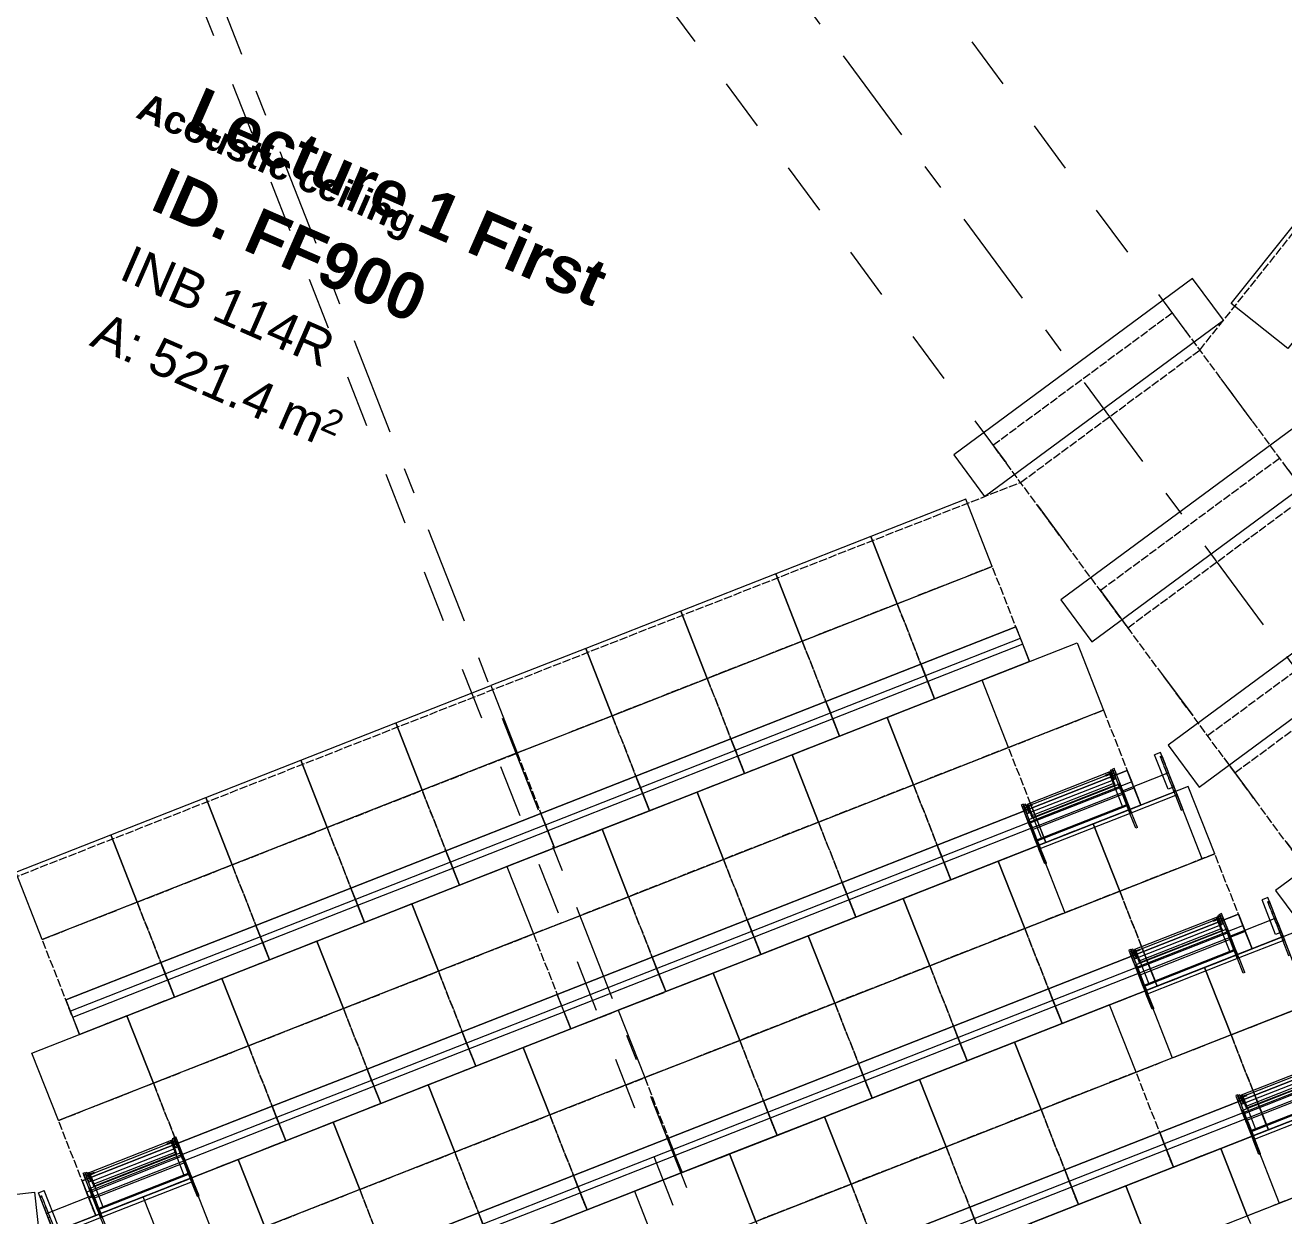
# Model space of a CAD drawing. Header units: millimetres. Extents: x -50172 to 74273, y -80883 to 11206.
# Drawn here: x -23974 to -17192, y -60186 to -53768 of the extents above; entities that cross this region are included whole.
import ezdxf
from ezdxf.enums import TextEntityAlignment as Align

# ---------------------------------------------------------------- set-up
doc = ezdxf.new("R2010")
doc.units = ezdxf.units.MM
doc.header["$MEASUREMENT"] = 0
for name, pattern in [('Dashed', [564.444447, 282.222223, -282.222223]), ('Double Dashed', [1093.611073, 529.166651, -211.666656, 141.111112, -211.666656]), ('Hidden Line', [55, 45, -10])]:
    doc.linetypes.add(name, pattern=pattern)
for name, color, linetype in [('A-25-M_Wall_Ext', 7, 'Continuous'), ('A-95-MC_Marker_Section_P2.Marker', 7, 'Continuous'), ('New_A-05-M_Gross_Int_Plant', 7, 'Continuous'), ('New_A-15-MG_Structural_Grid_Phase_2', 7, 'Continuous'), ('New_A-20-M_Floor_Slab', 7, 'Continuous'), ('New_A-35-M_FFE-Zone', 7, 'Continuous'), ('New_A-35-M_FFE_Fixed', 7, 'Continuous')]:
    doc.layers.add(name, color=color, linetype=linetype)
for name, color, linetype, lineweight in [('A-25-M_Wall_Ext_Pen_No__1', 7, 'Continuous', 13), ('A-95-MC_Marker_Section_P2.Marker_Pen_No__1', 7, 'Continuous', 13), ('New_A-20-M_Floor_Slab_Pen_No__89', 8, 'Continuous', 20), ('New_A-35-M_FFE_Fixed_Pen_No__101', 252, 'Continuous', 15), ('New_A-35-M_FFE_Fixed_Pen_No__93', 8, 'Continuous', 13), ('New_A-95-P_Drawing_Pen_No__1', 7, 'Continuous', 13), ('New_A-95-P_Text_1_50_GA_Pen_No__1', 7, 'Continuous', 13), ('New_ArchiCAD Zone Stamps_Pen_No__6', 7, 'Continuous', 35), ('New_ArchiCAD Zone Stamps_Pen_No__9', 7, 'Continuous', 13)]:
    doc.layers.add(name, color=color, linetype=linetype, lineweight=lineweight)
for name, color, linetype, lineweight, true_color in [('A-25-M_Wall_Ext_Pen_No__107', 7, 'Continuous', 15, 0xa6a6a6), ('New_A-05-M_Gross_Int_Plant_Pen_No__74', 7, 'Continuous', 20, 0x606060), ('New_A-15-MG_Structural_Grid_Phase_2_Pen_No__222', 7, 'Continuous', 13, 0x65af33), ('New_A-35-M_FFE_Fixed_Pen_No__102', 7, 'Continuous', 15, 0xcccccc)]:
    doc.layers.add(name, color=color, linetype=linetype, lineweight=lineweight, true_color=true_color)
doc.styles.add('GENERATED_STYLE_1', font='')
doc.styles.add('GENERATED_STYLE_2', font='')
doc.styles.add('GENERATED_STYLE_3', font='')
doc.styles.add('GENERATED_STYLE_4', font='')
doc.styles.get('GENERATED_STYLE_1').set_extended_font_data('Arial', bold=True)
doc.styles.get('GENERATED_STYLE_2').set_extended_font_data('Swis721 BT', bold=True)
doc.styles.get('GENERATED_STYLE_3').set_extended_font_data('Arial')
doc.styles.get('GENERATED_STYLE_4').set_extended_font_data('Swis721 BT')
pattern_1 = [(60, (0, 0), (-43.30127, 25), []), (120, (0, 0), (43.30127, 25), [])]

# ---------------------------------------------------------------- blocks, each defined once
blk = doc.blocks.new('Lecture 1 First_INB 114R_2_1', base_point=(-22395.8, -55564.1))
at = {"layer": 'New_ArchiCAD Zone Stamps_Pen_No__9'}
for tag, height, style, p in [('ROOM_NAME', 250, 'GENERATED_STYLE_1', (-23019.3, -54095.7)), ('zoneNameLine2', 250, 'GENERATED_STYLE_1', (-23207.8, -54527.8)), ('ROOM_NUMBER', 200, 'GENERATED_STYLE_3', (-23396.2, -54948.5)), ('measuredAreaCode', 200, 'GENERATED_STYLE_3', (-23553.2, -55308.6)), ('DUMMY_649', 200, 'GENERATED_STYLE_3', (-23245.8, -55442.7)), ('DUMMY_650', 200, 'GENERATED_STYLE_3', (-22616.7, -55717)), ('DUMMY_651', 133.3, 'GENERATED_STYLE_3', (-22337.4, -55823.6))]:
    blk.add_attdef(tag, text='', height=height, rotation=336.44041, dxfattribs=dict(at, style=style)).set_placement(p, align=Align.TOP_LEFT)
blk = doc.blocks.new('Slab_52_1', base_point=(-15783, -57706.8))
at = {"layer": 'New_A-20-M_Floor_Slab_Pen_No__89', "linetype": 'Continuous', "flags": 128}
blk.add_lwpolyline([(-15783, -57706.8), (-15949.3, -57481.6), (-17236.4, -58432), (-17070.1, -58657.2)], close=True, dxfattribs=at)
blk = doc.blocks.new('Slab_53_1', base_point=(-16361, -56923.9))
at = {"layer": 'New_A-20-M_Floor_Slab_Pen_No__89', "linetype": 'Continuous', "flags": 128}
blk.add_lwpolyline([(-16361, -56923.9), (-16527.3, -56698.7), (-17814.5, -57649.1), (-17648.2, -57874.3)], close=True, dxfattribs=at)
blk = doc.blocks.new('Slab_54_1', base_point=(-16939.1, -56141.1))
at = {"layer": 'New_A-20-M_Floor_Slab_Pen_No__89', "linetype": 'Continuous', "flags": 128}
blk.add_lwpolyline([(-16939.1, -56141.1), (-17105.4, -55915.8), (-18392.5, -56866.2), (-18226.2, -57091.4)], close=True, dxfattribs=at)
blk = doc.blocks.new('Slab_55_1', base_point=(-17517.1, -55358.2))
at = {"layer": 'New_A-20-M_Floor_Slab_Pen_No__89', "linetype": 'Continuous', "flags": 128}
blk.add_lwpolyline([(-17517.1, -55358.2), (-17683.4, -55132.9), (-18970.6, -56083.3), (-18804.3, -56308.6)], close=True, dxfattribs=at)
blk = doc.blocks.new('Slab_65_1', base_point=(-25482.6, -60515.5))
at = {"layer": 'New_A-20-M_Floor_Slab_Pen_No__89', "linetype": 'Continuous', "flags": 128}
blk.add_lwpolyline([(-25482.6, -60515.5), (-25514, -60237.2), (-23924.1, -60057.8), (-23892.7, -60336.1)], close=True, dxfattribs=at)
blk = doc.blocks.new('VENTS__3_1', base_point=(-30958.5, -71277.4))
at = {"layer": 'New_A-05-M_Gross_Int_Plant_Pen_No__74', "linetype": 'Continuous'}
blk.add_arc((-26782.7, -43787.3), 28124.1, 246.43121, 336.44961, dxfattribs=at)
at = {"layer": 'New_ArchiCAD Zone Stamps_Pen_No__6'}
for tag, height, style, p in [('ROOM_NAME', 250, 'GENERATED_STYLE_1', (-31302.6, -70145.2)), ('zoneNameLine2', 250, 'GENERATED_STYLE_1', (-31491, -70577.3)), ('measuredAreaCode', 200, 'GENERATED_STYLE_3', (-31679.5, -70998)), ('DUMMY_649', 200, 'GENERATED_STYLE_3', (-31372.1, -71132.1)), ('DUMMY_650', 200, 'GENERATED_STYLE_3', (-30882.7, -71345.4)), ('DUMMY_651', 133.3, 'GENERATED_STYLE_3', (-30603.4, -71452))]:
    blk.add_attdef(tag, text='', height=height, rotation=336.44041, dxfattribs=dict(at, style=style)).set_placement(p, align=Align.TOP_LEFT)
blk = doc.blocks.new('Wall_156_1', base_point=(-38294.6, -69816.9))
at = {"layer": 'A-25-M_Wall_Ext_Pen_No__107', "linetype": 'Continuous', "lineweight": 0, "true_color": 0x535353}
for points in [[(-38161.1, -69523.8, 0.417286), (-920.9, -54882.6), (-922.8, -54881.8, -0.417285), (-38160.3, -69522)], [(-38224.1, -69662.2, 0.417299), (-781.4, -54943), (-783.3, -54942.2, -0.417299), (-38223.3, -69660.3)]]:
    blk.add_hatch(color=251, dxfattribs=at).paths.add_polyline_path(points)
at = {"layer": 'A-25-M_Wall_Ext_Pen_No__107', "linetype": 'Continuous'}
h = blk.add_hatch(dxfattribs=at)
h.set_pattern_fill('Plaster_0001', color=256, style=0, pattern_type=2)
h.set_pattern_definition([(201.458, (0, 0), (-63.3617, 161.19955), [0, -100]), (201.458, (-14.85, -98.89), (-63.3617, 161.19955), [0, -100])])
h.paths.add_polyline_path([(-38160.3, -69522, 0.417285), (-922.8, -54881.8), (-936.5, -54875.8, -0.417284), (-38154.1, -69508.4)])
blk.add_hatch(color=256, dxfattribs=at).paths.add_polyline_path([(-38294.6, -69816.9, 0.417314), (-625.4, -55010.5), (-650.2, -54999.7, -0.417312), (-38283.4, -69792.3)])
h = blk.add_hatch(dxfattribs=at)
h.set_pattern_fill('Batt_Insulation_0001', color=256, style=0, pattern_type=2)
h.set_pattern_definition(pattern_1)
h.paths.add_polyline_path([(-38283.4, -69792.3, 0.417312), (-650.2, -54999.7), (-673.1, -54989.8, -0.41731), (-38273, -69769.5)])
h = blk.add_hatch(dxfattribs=at)
h.set_pattern_fill('Batt_Insulation_0001', color=256, style=0, pattern_type=2)
h.set_pattern_definition(pattern_1)
h.paths.add_polyline_path([(-38273, -69769.5, 0.41731), (-673.1, -54989.8), (-764.9, -54950.1, -0.417301), (-38231.6, -69678.5)])
h = blk.add_hatch(dxfattribs=at)
h.set_pattern_fill('Plywood_0001', color=256, style=0, pattern_type=2)
h.set_pattern_definition([(0, (0, 0), (0, 200), [])])
h.paths.add_polyline_path([(-38231.6, -69678.5, 0.417301), (-764.9, -54950.1), (-781.4, -54943, -0.417299), (-38224.1, -69662.2)])
at = {"layer": 'A-25-M_Wall_Ext_Pen_No__1', "linetype": 'Continuous'}
for radius, start, end in [(28147.8, 246.16247, 336.76276), (28145.8, 246.16252, 336.76277), (28130.8, 246.16287, 336.76285), (28442.8, 246.15567, 336.76108), (28417.8, 246.15624, 336.76122), (28317.8, 246.15854, 336.76179), (28299.8, 246.15895, 336.76189), (28297.8, 246.159, 336.7619), (28469.8, 246.15506, 336.76093)]:
    blk.add_arc((-26785.3, -43777.2), radius, start, end, dxfattribs=at)
blk = doc.blocks.new('Standard grid marker_10')
at = {"layer": 'New_A-15-MG_Structural_Grid_Phase_2_Pen_No__222', "linetype": 'Double Dashed'}
blk.add_line((2590.8, 0), (19514.6, 0), dxfattribs=at)
at = {"layer": 'New_A-15-MG_Structural_Grid_Phase_2_Pen_No__222', "style": 'GENERATED_STYLE_4'}
for tag, p in [('AC_MarkerText_1_0', (-500, 43.2)), ('AC_MarkerText_1_1', (22605.4, 43.2))]:
    blk.add_attdef(tag, text='', height=350, rotation=225.01587, dxfattribs=at).set_placement(p, align=Align.MIDDLE_CENTER)
blk = doc.blocks.new('Standard grid marker_11')
at = {"layer": 'New_A-15-MG_Structural_Grid_Phase_2_Pen_No__222', "linetype": 'Double Dashed'}
blk.add_line((2590.6, 0), (19354.3, 0), dxfattribs=at)
at = {"layer": 'New_A-15-MG_Structural_Grid_Phase_2_Pen_No__222', "style": 'GENERATED_STYLE_4'}
for tag, p in [('AC_MarkerText_1_0', (-500, 43.6)), ('AC_MarkerText_1_1', (22444.9, 43.6))]:
    blk.add_attdef(tag, text='', height=350, rotation=210.0234, dxfattribs=at).set_placement(p, align=Align.MIDDLE_CENTER)
blk = doc.blocks.new('Standard grid marker_24')
at = {"layer": 'New_A-15-MG_Structural_Grid_Phase_2_Pen_No__222', "linetype": 'Double Dashed'}
blk.add_arc((0, 0), 27977.6, 0, 90.63597, dxfattribs=at)
at = {"layer": 'New_A-15-MG_Structural_Grid_Phase_2_Pen_No__222', "style": 'GENERATED_STYLE_4'}
blk.add_attdef('AC_MarkerText_1', text='', height=350, rotation=90.30663, dxfattribs=at).set_placement((-1326.2, 28008), align=Align.MIDDLE_CENTER)
blk = doc.blocks.new('Montpelier with surface-row end_2')
at = {"layer": 'New_A-35-M_FFE_Fixed_Pen_No__93', "linetype": 'Continuous'}
for p, q in [((390, 795.2), (0, 795.2)), ((0, 795.2), (0, 0)), ((285, 800), (370, 800)), ((285, 790.4), (285, 800)), ((285, 790.4), (370, 790.4)), ((370, 800), (371, 800)), ((370, 790.4), (370, 800)), ((370, 268.3), (370, 795.2)), ((370, 795.2), (414.6, 795.2)), ((370, 790.4), (371, 790.4)), ((371, 800), (397.3, 800)), ((371, 790.4), (371, 800)), ((371, 790.4), (397.3, 790.4)), ((390, 0), (390, 795.2)), ((397.3, 790.4), (397.3, 800)), ((397.3, 800), (424.7, 800)), ((397.3, 790.4), (424.7, 790.4)), ((414.6, 795.2), (415.5, 795.2)), ((414.6, 268.3), (414.6, 795.2)), ((415.5, 795.2), (416.5, 795.2)), ((416, 799.5), (616, 799.5)), ((416, 799.5), (416, 766)), ((416, 766), (616, 766)), ((416.5, 795.2), (417.4, 795.2)), ((417.4, 795.2), (418.3, 795.2)), ((418.3, 795.2), (419, 795.2)), ((419, 795.2), (419.6, 795.2)), ((419.6, 795.2), (420, 795.2)), ((420, 795.2), (420.2, 795.2)), ((420.2, 268.3), (420.2, 795.2)), ((420.2, 795.2), (480, 795.2)), ((424.7, 790.4), (424.7, 800)), ((424.7, 800), (470.9, 800)), ((424.7, 790.4), (470.9, 790.4)), ((470.9, 800), (477.4, 800)), ((470.9, 790.4), (470.9, 800)), ((470.9, 790.4), (477.4, 790.4)), ((477.4, 800), (478.6, 800)), ((477.4, 790.4), (477.4, 800)), ((477.4, 790.4), (478.6, 790.4)), ((478.6, 800), (480.7, 800)), ((478.6, 790.4), (480.7, 790.4)), ((480, 795.2), (482.5, 795.2)), ((480, 268.3), (480, 795.2)), ((480.7, 800), (483.7, 800)), ((480.7, 790.4), (483.7, 790.4)), ((482.5, 795.2), (485.7, 795.2)), ((483.7, 800), (487.4, 800)), ((483.7, 790.4), (487.4, 790.4)), ((485.7, 795.2), (489.5, 795.2)), ((487.4, 800), (491.7, 800)), ((487.4, 790.4), (491.7, 790.4)), ((489.5, 795.2), (493.9, 795.2)), ((491.7, 800), (496.6, 800)), ((491.7, 790.4), (496.6, 790.4)), ((493.9, 795.2), (499, 795.2)), ((496.6, 800), (501.7, 800)), ((496.6, 790.4), (501.7, 790.4)), ((499, 795.2), (504.7, 795.2)), ((501.7, 800), (507.1, 800)), ((501.7, 790.4), (507.1, 790.4)), ((504.7, 795.2), (511, 795.2)), ((507.1, 800), (597.9, 800)), ((507.1, 790.4), (507.1, 800)), ((507.1, 790.4), (597.9, 790.4)), ((511, 795.2), (517.9, 795.2)), ((517.9, 795.2), (525.2, 795.2)), ((517.9, 268.3), (517.9, 795.2)), ((525.2, 795.2), (530.9, 795.2)), ((530.9, 795.2), (535, 795.2)), ((535, 795.2), (537.4, 795.2)), ((537.4, 795.2), (538.2, 795.2)), ((538.2, 268.3), (538.2, 795.2)), ((541.1, 291.7), (541.1, 771.7)), ((541.1, 771.7), (541.7, 771.7)), ((541.7, 771.7), (543.1, 771.7)), ((543.1, 771.7), (545.3, 771.7)), ((545.3, 771.7), (548.1, 771.7)), ((548.1, 771.7), (551.8, 771.7)), ((551.8, 771.7), (552.7, 771.7)), ((551.8, 291.7), (551.8, 771.7)), ((552.7, 771.7), (554.3, 771.7)), ((554.3, 771.7), (556.3, 771.7)), ((556.3, 771.7), (558.8, 771.7)), ((558.8, 771.7), (561.5, 771.7)), ((561.5, 771.7), (564.4, 771.7)), ((564.4, 771.7), (567.4, 771.7)), ((567.4, 771.7), (570.4, 771.7)), ((570.4, 771.7), (607, 771.7)), ((570.4, 291.7), (570.4, 771.7)), ((571.6, 787.5), (573.6, 787.5)), ((571.6, 787.5), (571.6, 778.3)), ((571.6, 778.3), (573.6, 778.3)), ((571.6, 777.5), (572.4, 777.5)), ((571.6, 777.5), (571.6, 771.7)), ((571.6, 771.7), (572.4, 771.7)), ((572.4, 777.5), (574.9, 777.5)), ((572.4, 771.7), (574.9, 771.7)), ((573.6, 787.5), (579.3, 787.5)), ((573.6, 778.3), (579.3, 778.3)), ((574.9, 777.5), (578.9, 777.5)), ((574.9, 771.7), (578.9, 771.7)), ((578.9, 777.5), (584, 777.5)), ((578.9, 771.7), (584, 771.7)), ((579.3, 787.5), (587.8, 787.5)), ((579.3, 778.3), (587.8, 778.3)), ((584, 777.5), (590.1, 777.5)), ((584, 771.7), (590.1, 771.7)), ((587.8, 787.5), (597.9, 787.5)), ((587.8, 778.3), (597.9, 778.3)), ((589.7, 790.7), (590.2, 790.7)), ((589.7, 790.7), (589.7, 778.3)), ((589.7, 778.3), (590.2, 778.3)), ((590.1, 777.5), (596.6, 777.5)), ((590.1, 771.7), (596.6, 771.7)), ((590.2, 790.7), (591.7, 790.7)), ((590.2, 778.3), (591.7, 778.3)), ((591.7, 790.7), (594, 790.7)), ((591.7, 778.3), (594, 778.3)), ((592.1, 790.7), (592.7, 790.7)), ((592.1, 790.7), (592.1, 778.3)), ((592.1, 778.3), (592.7, 778.3)), ((592.7, 790.7), (594.2, 790.7)), ((592.7, 778.3), (594.2, 778.3)), ((594, 790.7), (596.7, 790.7)), ((594, 778.3), (596.7, 778.3)), ((594.2, 790.7), (596.5, 790.7)), ((594.2, 778.3), (596.5, 778.3)), ((596.5, 790.7), (599.1, 790.7)), ((596.5, 778.3), (599.1, 778.3)), ((596.6, 777.5), (603.3, 777.5)), ((596.6, 771.7), (603.3, 771.7)), ((596.7, 790.7), (599.4, 790.7)), ((596.7, 778.3), (599.4, 778.3)), ((597.9, 800), (608.1, 800)), ((597.9, 790.4), (597.9, 800)), ((597.9, 790.4), (608.1, 790.4)), ((597.9, 787.5), (608, 787.5)), ((597.9, 778.3), (608, 778.3)), ((599.1, 790.7), (601.8, 790.7)), ((599.1, 778.3), (601.8, 778.3)), ((599.4, 790.7), (601.6, 790.7)), ((599.4, 778.3), (601.6, 778.3)), ((601.6, 790.7), (603.2, 790.7)), ((601.6, 778.3), (603.2, 778.3)), ((601.8, 790.7), (604.1, 790.7)), ((601.8, 778.3), (604.1, 778.3)), ((603.2, 790.7), (603.7, 790.7)), ((603.2, 778.3), (603.7, 778.3)), ((603.3, 777.5), (609.5, 777.5)), ((603.3, 771.7), (609.5, 771.7)), ((603.7, 790.7), (603.7, 778.3)), ((604.1, 790.7), (605.6, 790.7)), ((604.1, 778.3), (605.6, 778.3)), ((604.5, 771.7), (604.5, 743)), ((604.5, 771.7), (609.5, 771.7)), ((605.6, 790.7), (606.1, 790.7)), ((605.6, 778.3), (606.1, 778.3)), ((606.1, 790.7), (606.1, 778.3)), ((607, 771.7), (609.5, 771.7)), ((607, 291.7), (607, 771.7)), ((608, 787.5), (616.5, 787.5)), ((608, 778.3), (616.5, 778.3)), ((608.1, 800), (617, 800)), ((608.1, 790.4), (617, 790.4)), ((609.5, 777.5), (609.5, 771.7)), ((609.5, 771.7), (609.5, 743)), ((609.5, 771.7), (611.9, 771.7)), ((611.9, 771.7), (613.9, 771.7)), ((613.9, 771.7), (615.5, 771.7)), ((615.5, 771.7), (616.8, 771.7)), ((616, 799.5), (616, 766)), ((616.5, 787.5), (622.2, 787.5)), ((616.5, 778.3), (622.2, 778.3)), ((616.8, 771.7), (617.6, 771.7)), ((617, 800), (623.5, 800)), ((617, 790.4), (623.5, 790.4)), ((617.6, 771.7), (617.9, 771.7)), ((617.9, 291.7), (617.9, 771.7)), ((622.2, 787.5), (624.2, 787.5)), ((622.2, 778.3), (624.2, 778.3)), ((623.5, 800), (626.7, 800)), ((623.5, 790.4), (626.7, 790.4)), ((624.2, 787.5), (624.2, 778.3)), ((626.7, 790.4), (626.7, 800)), ((604.5, 743), (609.5, 743)), ((285, 273.1), (370, 273.1)), ((285, 263.5), (285, 273.1)), ((370, 273.1), (371, 273.1)), ((370, 263.5), (370, 273.1)), ((371, 273.1), (397.3, 273.1)), ((371, 263.5), (371, 273.1)), ((397.3, 273.1), (424.7, 273.1)), ((397.3, 263.5), (397.3, 273.1)), ((416, 263.5), (416, 297)), ((416, 297), (616, 297)), ((424.7, 273.1), (470.9, 273.1)), ((424.7, 263.5), (424.7, 273.1)), ((470.9, 273.1), (477.4, 273.1)), ((470.9, 263.5), (470.9, 273.1)), ((477.4, 273.1), (478.6, 273.1)), ((477.4, 263.5), (477.4, 273.1)), ((478.6, 273.1), (480.7, 273.1)), ((480.7, 273.1), (483.7, 273.1)), ((483.7, 273.1), (487.4, 273.1)), ((487.4, 273.1), (491.7, 273.1)), ((491.7, 273.1), (496.6, 273.1)), ((496.6, 273.1), (501.7, 273.1)), ((501.7, 273.1), (507.1, 273.1)), ((507.1, 273.1), (597.9, 273.1)), ((507.1, 263.5), (507.1, 273.1)), ((541.1, 291.7), (541.7, 291.7)), ((541.7, 291.7), (543.1, 291.7)), ((543.1, 291.7), (545.3, 291.7)), ((545.3, 291.7), (548.1, 291.7)), ((548.1, 291.7), (551.8, 291.7)), ((551.8, 291.7), (552.7, 291.7)), ((552.7, 291.7), (554.3, 291.7)), ((554.3, 291.7), (556.3, 291.7)), ((556.3, 291.7), (558.8, 291.7)), ((558.8, 291.7), (561.5, 291.7)), ((561.5, 291.7), (564.4, 291.7)), ((564.4, 291.7), (567.4, 291.7)), ((567.4, 291.7), (570.4, 291.7)), ((570.4, 291.7), (607, 291.7)), ((571.6, 286), (571.6, 291.7)), ((571.6, 291.7), (572.4, 291.7)), ((571.6, 286), (572.4, 286)), ((571.6, 285.2), (573.6, 285.2)), ((571.6, 275.9), (571.6, 285.2)), ((571.6, 275.9), (573.6, 275.9)), ((572.4, 291.7), (574.9, 291.7)), ((572.4, 286), (574.9, 286)), ((573.6, 285.2), (579.3, 285.2)), ((573.6, 275.9), (579.3, 275.9)), ((574.9, 291.7), (578.9, 291.7)), ((574.9, 286), (578.9, 286)), ((578.9, 291.7), (584, 291.7)), ((578.9, 286), (584, 286)), ((579.3, 285.2), (587.8, 285.2)), ((579.3, 275.9), (587.8, 275.9)), ((584, 291.7), (590.1, 291.7)), ((584, 286), (590.1, 286)), ((587.8, 285.2), (597.9, 285.2)), ((587.8, 275.9), (597.9, 275.9)), ((589.7, 272.8), (589.7, 285.2)), ((589.7, 285.2), (590.2, 285.2)), ((589.7, 272.8), (590.2, 272.8)), ((590.1, 291.7), (596.6, 291.7)), ((590.1, 286), (596.6, 286)), ((590.2, 285.2), (591.7, 285.2)), ((590.2, 272.8), (591.7, 272.8)), ((591.7, 285.2), (594, 285.2)), ((591.7, 272.8), (594, 272.8)), ((592.1, 272.8), (592.1, 285.2)), ((592.1, 285.2), (592.7, 285.2)), ((592.1, 272.8), (592.7, 272.8)), ((592.7, 285.2), (594.2, 285.2)), ((592.7, 272.8), (594.2, 272.8)), ((594, 285.2), (596.7, 285.2)), ((594, 272.8), (596.7, 272.8)), ((594.2, 285.2), (596.5, 285.2)), ((594.2, 272.8), (596.5, 272.8)), ((596.5, 285.2), (599.1, 285.2)), ((596.5, 272.8), (599.1, 272.8)), ((596.6, 291.7), (603.3, 291.7)), ((596.6, 286), (603.3, 286)), ((596.7, 285.2), (599.4, 285.2)), ((596.7, 272.8), (599.4, 272.8)), ((597.9, 285.2), (608, 285.2)), ((597.9, 275.9), (608, 275.9)), ((597.9, 273.1), (608.1, 273.1)), ((597.9, 263.5), (597.9, 273.1)), ((599.1, 285.2), (601.8, 285.2)), ((599.1, 272.8), (601.8, 272.8)), ((599.4, 285.2), (601.6, 285.2)), ((599.4, 272.8), (601.6, 272.8)), ((601.6, 285.2), (603.2, 285.2)), ((601.6, 272.8), (603.2, 272.8)), ((601.8, 285.2), (604.1, 285.2)), ((601.8, 272.8), (604.1, 272.8)), ((603.2, 285.2), (603.7, 285.2)), ((603.2, 272.8), (603.7, 272.8)), ((603.3, 291.7), (609.5, 291.7)), ((603.3, 286), (609.5, 286)), ((603.7, 272.8), (603.7, 285.2)), ((604.1, 285.2), (605.6, 285.2)), ((604.1, 272.8), (605.6, 272.8)), ((604.5, 291.7), (604.5, 320.5)), ((604.5, 320.5), (609.5, 320.5)), ((604.5, 291.7), (609.5, 291.7)), ((605.6, 285.2), (606.1, 285.2)), ((605.6, 272.8), (606.1, 272.8)), ((606.1, 272.8), (606.1, 285.2)), ((607, 291.7), (609.5, 291.7)), ((608, 285.2), (616.5, 285.2)), ((608, 275.9), (616.5, 275.9)), ((608.1, 273.1), (617, 273.1)), ((609.5, 291.7), (609.5, 320.5)), ((609.5, 291.7), (611.9, 291.7)), ((609.5, 286), (609.5, 291.7)), ((611.9, 291.7), (613.9, 291.7)), ((613.9, 291.7), (615.5, 291.7)), ((615.5, 291.7), (616.8, 291.7)), ((616, 263.5), (616, 297)), ((616.5, 285.2), (622.2, 285.2)), ((616.5, 275.9), (622.2, 275.9)), ((616.8, 291.7), (617.6, 291.7)), ((617, 273.1), (623.5, 273.1)), ((617.6, 291.7), (617.9, 291.7)), ((622.2, 285.2), (624.2, 285.2)), ((622.2, 275.9), (624.2, 275.9)), ((623.5, 273.1), (626.7, 273.1)), ((624.2, 275.9), (624.2, 285.2)), ((626.7, 263.5), (626.7, 273.1)), ((285, 263.5), (370, 263.5)), ((370, 268.3), (414.6, 268.3)), ((370, 263.5), (371, 263.5)), ((370.4, 0), (370.4, 268.3)), ((370.4, 268.3), (390, 268.3)), ((371, 263.5), (397.3, 263.5)), ((390, 268.3), (497, 268.3)), ((390, 0), (390, 268.3)), ((397.3, 263.5), (424.7, 263.5)), ((414.6, 268.3), (415.5, 268.3)), ((415.5, 268.3), (416.5, 268.3)), ((416, 263.5), (616, 263.5)), ((416.5, 268.3), (417.4, 268.3)), ((417.4, 268.3), (418.3, 268.3)), ((418.3, 268.3), (419, 268.3)), ((419, 268.3), (419.6, 268.3)), ((419.6, 268.3), (420, 268.3)), ((420, 268.3), (420.2, 268.3)), ((420.2, 268.3), (480, 268.3)), ((424.7, 263.5), (470.9, 263.5)), ((470.9, 263.5), (477.4, 263.5)), ((477.4, 263.5), (478.6, 263.5)), ((478.6, 263.5), (480.7, 263.5)), ((480, 268.3), (482.5, 268.3)), ((480.7, 263.5), (483.7, 263.5)), ((482.5, 268.3), (485.7, 268.3)), ((483.7, 263.5), (487.4, 263.5)), ((485.7, 268.3), (489.5, 268.3)), ((487.4, 263.5), (491.7, 263.5)), ((489.5, 268.3), (493.9, 268.3)), ((491.7, 263.5), (496.6, 263.5)), ((493.9, 268.3), (499, 268.3)), ((496.6, 263.5), (501.7, 263.5)), ((497, 0), (497, 268.3)), ((499, 268.3), (504.7, 268.3)), ((501.7, 263.5), (507.1, 263.5)), ((504.7, 268.3), (511, 268.3)), ((507.1, 263.5), (597.9, 263.5)), ((511, 268.3), (517.9, 268.3)), ((517.9, 268.3), (525.2, 268.3)), ((525.2, 268.3), (530.9, 268.3)), ((530.9, 268.3), (535, 268.3)), ((535, 268.3), (537.4, 268.3)), ((537.4, 268.3), (538.2, 268.3)), ((597.9, 263.5), (608.1, 263.5)), ((608.1, 263.5), (617, 263.5)), ((617, 263.5), (623.5, 263.5)), ((623.5, 263.5), (626.7, 263.5)), ((0, 0), (390, 0)), ((285, 9.6), (285, 0)), ((370, 9.6), (285, 9.6)), ((370, 0), (285, 0)), ((370, 9.6), (370, 0)), ((371, 9.6), (370, 9.6)), ((371, 0), (370, 0)), ((370.4, 0), (390, 0)), ((371, 9.6), (371, 0)), ((397.3, 9.6), (371, 9.6)), ((397.3, 0), (371, 0)), ((390, 0), (497, 0)), ((424.7, 9.6), (397.3, 9.6)), ((397.3, 9.6), (397.3, 0)), ((424.7, 0), (397.3, 0)), ((416, 0), (416, 33.5)), ((416, 33.5), (616, 33.5)), ((416, 0), (616, 0)), ((470.9, 9.6), (424.7, 9.6)), ((424.7, 9.6), (424.7, 0)), ((470.9, 0), (424.7, 0)), ((477.4, 9.6), (470.9, 9.6)), ((470.9, 9.6), (470.9, 0)), ((477.4, 0), (470.9, 0)), ((495.7, 9.6), (477.4, 9.6)), ((495.7, 0), (477.4, 0)), ((528.2, 9.6), (495.7, 9.6)), ((528.2, 0), (495.7, 0)), ((530.6, 9.6), (528.2, 9.6)), ((528.2, 9.6), (528.2, 0)), ((530.6, 0), (528.2, 0)), ((534.9, 9.6), (530.6, 9.6)), ((534.9, 0), (530.6, 0)), ((540.8, 9.6), (534.9, 9.6)), ((540.8, 0), (534.9, 0)), ((548.2, 9.6), (540.8, 9.6)), ((548.2, 0), (540.8, 0)), ((556.9, 9.6), (548.2, 9.6)), ((556.9, 0), (548.2, 0)), ((566.6, 9.6), (556.9, 9.6)), ((566.6, 0), (556.9, 0)), ((576.9, 9.6), (566.6, 9.6)), ((576.9, 0), (566.6, 0)), ((587.6, 9.6), (576.9, 9.6)), ((587.6, 0), (576.9, 0)), ((591, 9.6), (587.6, 9.6)), ((587.6, 9.6), (587.6, 0)), ((591, 0), (587.6, 0)), ((592, 9.6), (591, 9.6)), ((591, 9.6), (591, 0)), ((592, 0), (591, 0)), ((592.9, 9.6), (592, 9.6)), ((592.9, 0), (592, 0)), ((593.8, 9.6), (592.9, 9.6)), ((593.8, 0), (592.9, 0)), ((594.6, 9.6), (593.8, 9.6)), ((594.6, 0), (593.8, 0)), ((595.2, 9.6), (594.6, 9.6)), ((595.2, 0), (594.6, 0)), ((595.6, 9.6), (595.2, 9.6)), ((595.6, 0), (595.2, 0)), ((595.9, 9.6), (595.6, 9.6)), ((595.9, 0), (595.6, 0)), ((596, 9.6), (595.9, 9.6)), ((596, 0), (595.9, 0)), ((596, 9.6), (596, 0)), ((616, 0), (616, 33.5))]:
    blk.add_line(p, q, dxfattribs=at)
blk = doc.blocks.new('Cutting Plane_1_1', base_point=(-16057.7, -71396.2))
at = {"layer": 'A-95-MC_Marker_Section_P2.Marker_Pen_No__1', "linetype": 'Dashed'}
blk.add_line((-16149.1, -71163.5), (-24894.6, -48893.9), dxfattribs=at)

msp = doc.modelspace()

# ---------------------------------------------------------------- linework, layer by layer
at = {"layer": 'New_A-35-M_FFE_Fixed_Pen_No__101', "linetype": 'Hidden Line', "flags": 128}
msp.add_lwpolyline([(-18759, -56031.5), (-17793.6, -55318.7), (-11286.6, -64131.5), (-12252, -64844.3)], close=True, dxfattribs=at)
for points in [[(-18610.5, -56232.6), (-17645.1, -55519.8)], [(-18180.9, -56814.4), (-17215.5, -56101.6)], [(-18032.4, -57015.5), (-17067, -56302.7)]]:
    msp.add_lwpolyline(points, dxfattribs=at)
at = {"layer": 'New_A-35-M_FFE_Fixed_Pen_No__102', "linetype": 'Hidden Line', "flags": 128}
for points in [[(-17645.1, -55519.8), (-13833.4, -50738.1)], [(-24302.4, -58467.9), (-18610.5, -56232.6)], [(-17602.9, -57597.3), (-16637.5, -56884.5)], [(-16489, -57085.6), (-17454.4, -57798.4)]]:
    msp.add_lwpolyline(points, dxfattribs=at)
at = {"layer": 'New_A-35-M_FFE_Fixed_Pen_No__102', "linetype": 'Continuous', "flags": 128}
for points in [[(-17475.3, -55268.3), (-17132.4, -54838.2), (-16827.5, -55081.3), (-17170.3, -55511.4)], [(-18905.5, -56322.7), (-19417.4, -56523.7), (-19274.9, -56886.8), (-18762.9, -56685.7)], [(-19417.4, -56523.7), (-19929.4, -56724.8), (-19786.8, -57087.8), (-19274.9, -56886.8)], [(-19929.4, -56724.8), (-20441.3, -56925.8), (-20298.8, -57288.8), (-19786.8, -57087.8)], [(-20441.3, -56925.8), (-20953.3, -57126.9), (-20810.7, -57489.9), (-20298.8, -57288.8)], [(-18611, -57072.5), (-18635, -57011.5), (-19146.9, -57212.5), (-19123, -57273.6)], [(-18561.9, -57197.6), (-19073.8, -57398.7), (-19146.9, -57212.5), (-18635, -57011.5)], [(-18561.9, -57197.6), (-18598.5, -57104.6), (-19110.4, -57305.6), (-19073.8, -57398.7)], [(-18817.9, -57298.2), (-18305.9, -57097.1), (-18163.4, -57460.1), (-18675.3, -57661.2)], [(-20953.3, -57126.9), (-21465.2, -57327.9), (-21322.6, -57690.9), (-20810.7, -57489.9)], [(-19123, -57273.6), (-19146.9, -57212.5), (-19658.9, -57413.6), (-19634.9, -57474.6)], [(-19073.8, -57398.7), (-19585.8, -57599.7), (-19658.9, -57413.6), (-19146.9, -57212.5)], [(-19073.8, -57398.7), (-19110.4, -57305.6), (-19622.3, -57506.7), (-19585.8, -57599.7)], [(-18817.9, -57298.2), (-19329.8, -57499.2), (-19187.3, -57862.2), (-18675.3, -57661.2)], [(-21977.1, -57529), (-21465.2, -57327.9), (-21322.6, -57690.9), (-21834.6, -57892)], [(-19634.9, -57474.6), (-19658.9, -57413.6), (-20170.8, -57614.6), (-20146.9, -57675.6)], [(-19585.8, -57599.7), (-20097.7, -57800.8), (-20170.8, -57614.6), (-19658.9, -57413.6)], [(-19585.8, -57599.7), (-19622.3, -57506.7), (-20134.3, -57707.7), (-20097.7, -57800.8)], [(-19329.8, -57499.2), (-19841.7, -57700.3), (-19699.2, -58063.3), (-19187.3, -57862.2)], [(-22489.1, -57730), (-21977.1, -57529), (-21834.6, -57892), (-22346.5, -58093)], [(-20146.9, -57675.6), (-20170.8, -57614.6), (-20682.8, -57815.7), (-20658.8, -57876.7)], [(-20097.7, -57800.8), (-20609.7, -58001.8), (-20682.8, -57815.7), (-20170.8, -57614.6)], [(-20097.7, -57800.8), (-20134.3, -57707.7), (-20646.2, -57908.7), (-20609.7, -58001.8)], [(-19841.7, -57700.3), (-20353.7, -57901.3), (-20211.1, -58264.3), (-19699.2, -58063.3)], [(-23001, -57931), (-22489.1, -57730), (-22346.5, -58093), (-22858.5, -58294.1)], [(-20658.8, -57876.7), (-20682.8, -57815.7), (-21194.7, -58016.7), (-21170.7, -58077.7)], [(-20609.7, -58001.8), (-21121.6, -58202.9), (-21194.7, -58016.7), (-20682.8, -57815.7)], [(-18523.4, -58048), (-18547.4, -57987), (-18035.4, -57785.9), (-18011.5, -57846.9)], [(-18474.3, -58173.1), (-17962.3, -57972.1), (-18035.4, -57785.9), (-18547.4, -57987)], [(-20609.7, -58001.8), (-20646.2, -57908.7), (-21158.1, -58109.8), (-21121.6, -58202.9)], [(-20353.7, -57901.3), (-20865.6, -58102.3), (-20723.1, -58465.4), (-20211.1, -58264.3)], [(-18474.3, -58173.1), (-18510.8, -58080), (-17998.9, -57879), (-17962.3, -57972.1)], [(-17706.4, -57871.6), (-18218.3, -58072.6), (-18075.7, -58435.6), (-17563.8, -58234.6)], [(-23513, -58132.1), (-23001, -57931), (-22858.5, -58294.1), (-23370.4, -58495.1)], [(-21682.7, -58278.8), (-21706.6, -58217.7), (-21194.7, -58016.7), (-21170.7, -58077.7)], [(-21633.5, -58403.9), (-21121.6, -58202.9), (-21194.7, -58016.7), (-21706.6, -58217.7)], [(-18523.4, -58048), (-18547.4, -57987), (-19059.3, -58188), (-19035.3, -58249)], [(-18474.3, -58173.1), (-18986.2, -58374.2), (-19059.3, -58188), (-18547.4, -57987)], [(-21633.5, -58403.9), (-21670.1, -58310.8), (-21158.1, -58109.8), (-21121.6, -58202.9)], [(-20865.6, -58102.3), (-21377.6, -58303.4), (-21235, -58666.4), (-20723.1, -58465.4)], [(-18474.3, -58173.1), (-18510.8, -58080), (-19022.8, -58281.1), (-18986.2, -58374.2)], [(-18218.3, -58072.6), (-18730.2, -58273.6), (-18587.7, -58636.7), (-18075.7, -58435.6)], [(-24024.9, -58333.1), (-23513, -58132.1), (-23370.4, -58495.1), (-23882.3, -58696.1)], [(-19035.3, -58249), (-19059.3, -58188), (-19571.3, -58389), (-19547.3, -58450.1)], [(-18986.2, -58374.2), (-19498.1, -58575.2), (-19571.3, -58389), (-19059.3, -58188)], [(-22194.6, -58479.8), (-22218.6, -58418.8), (-21706.6, -58217.7), (-21682.7, -58278.8)], [(-22145.5, -58605), (-21633.5, -58403.9), (-21706.6, -58217.7), (-22218.6, -58418.8)], [(-22145.5, -58605), (-22182, -58511.9), (-21670.1, -58310.8), (-21633.5, -58403.9)], [(-21889.5, -58504.4), (-21377.6, -58303.4), (-21235, -58666.4), (-21746.9, -58867.4)], [(-18986.2, -58374.2), (-19022.8, -58281.1), (-19534.7, -58482.1), (-19498.1, -58575.2)], [(-18730.2, -58273.6), (-19242.2, -58474.7), (-19099.6, -58837.7), (-18587.7, -58636.7)], [(-19547.3, -58450.1), (-19571.3, -58389), (-20083.2, -58590.1), (-20059.2, -58651.1)], [(-19498.1, -58575.2), (-20010.1, -58776.2), (-20083.2, -58590.1), (-19571.3, -58389)], [(-22706.6, -58680.9), (-22730.5, -58619.8), (-22218.6, -58418.8), (-22194.6, -58479.8)], [(-22657.4, -58806), (-22145.5, -58605), (-22218.6, -58418.8), (-22730.5, -58619.8)], [(-22657.4, -58806), (-22694, -58712.9), (-22182, -58511.9), (-22145.5, -58605)], [(-22401.4, -58705.5), (-21889.5, -58504.4), (-21746.9, -58867.4), (-22258.9, -59068.5)], [(-19498.1, -58575.2), (-19534.7, -58482.1), (-20046.6, -58683.2), (-20010.1, -58776.2)], [(-19242.2, -58474.7), (-19754.1, -58675.7), (-19611.6, -59038.7), (-19099.6, -58837.7)], [(-20059.2, -58651.1), (-20083.2, -58590.1), (-20595.1, -58791.1), (-20571.2, -58852.2)], [(-20010.1, -58776.2), (-20522, -58977.3), (-20595.1, -58791.1), (-20083.2, -58590.1)], [(-17411.9, -58621.4), (-17435.9, -58560.3), (-17947.8, -58761.4), (-17923.8, -58822.4)], [(-17362.8, -58746.5), (-17874.7, -58947.5), (-17947.8, -58761.4), (-17435.9, -58560.3)], [(-23218.5, -58881.9), (-23242.5, -58820.9), (-22730.5, -58619.8), (-22706.6, -58680.9)], [(-23169.4, -59007), (-22657.4, -58806), (-22730.5, -58619.8), (-23242.5, -58820.9)], [(-17362.8, -58746.5), (-17399.3, -58653.4), (-17911.3, -58854.5), (-17874.7, -58947.5)], [(-17618.7, -58847), (-17106.8, -58646), (-16964.2, -59009), (-17476.2, -59210)], [(-23169.4, -59007), (-23205.9, -58914), (-22694, -58712.9), (-22657.4, -58806)], [(-22913.4, -58906.5), (-22401.4, -58705.5), (-22258.9, -59068.5), (-22770.8, -59269.5)], [(-20010.1, -58776.2), (-20046.6, -58683.2), (-20558.6, -58884.2), (-20522, -58977.3)], [(-19754.1, -58675.7), (-20266.1, -58876.8), (-20123.5, -59239.8), (-19611.6, -59038.7)], [(-20571.2, -58852.2), (-20595.1, -58791.1), (-21107.1, -58992.2), (-21083.1, -59053.2)], [(-20522, -58977.3), (-21034, -59178.3), (-21107.1, -58992.2), (-20595.1, -58791.1)], [(-17923.8, -58822.4), (-17947.8, -58761.4), (-18459.7, -58962.4), (-18435.8, -59023.5)], [(-17874.7, -58947.5), (-18386.6, -59148.6), (-18459.7, -58962.4), (-17947.8, -58761.4)], [(-23730.4, -59082.9), (-23754.4, -59021.9), (-23242.5, -58820.9), (-23218.5, -58881.9)], [(-23681.3, -59208.1), (-23169.4, -59007), (-23242.5, -58820.9), (-23754.4, -59021.9)], [(-17874.7, -58947.5), (-17911.3, -58854.5), (-18423.2, -59055.5), (-18386.6, -59148.6)], [(-18130.7, -59048.1), (-17618.7, -58847), (-17476.2, -59210), (-17988.1, -59411.1)], [(-23681.3, -59208.1), (-23717.8, -59115), (-23205.9, -58914), (-23169.4, -59007)], [(-23425.3, -59107.6), (-22913.4, -58906.5), (-22770.8, -59269.5), (-23282.8, -59470.6)], [(-20522, -58977.3), (-20558.6, -58884.2), (-21070.5, -59085.3), (-21034, -59178.3)], [(-20266.1, -58876.8), (-20778, -59077.8), (-20635.4, -59440.8), (-20123.5, -59239.8)], [(-21595, -59254.2), (-21619, -59193.2), (-21107.1, -58992.2), (-21083.1, -59053.2)], [(-21545.9, -59379.4), (-21034, -59178.3), (-21107.1, -58992.2), (-21619, -59193.2)], [(-18435.8, -59023.5), (-18459.7, -58962.4), (-18971.7, -59163.5), (-18947.7, -59224.5)], [(-18386.6, -59148.6), (-18898.6, -59349.6), (-18971.7, -59163.5), (-18459.7, -58962.4)], [(-18386.6, -59148.6), (-18423.2, -59055.5), (-18935.1, -59256.6), (-18898.6, -59349.6)], [(-18130.7, -59048.1), (-18642.6, -59249.1), (-18500, -59612.1), (-17988.1, -59411.1)], [(-23937.3, -59308.6), (-23425.3, -59107.6), (-23282.8, -59470.6), (-23794.7, -59671.6)], [(-21545.9, -59379.4), (-21582.5, -59286.3), (-21070.5, -59085.3), (-21034, -59178.3)], [(-21289.9, -59278.9), (-20778, -59077.8), (-20635.4, -59440.8), (-21147.4, -59641.9)], [(-22107, -59455.3), (-22130.9, -59394.3), (-21619, -59193.2), (-21595, -59254.2)], [(-22057.8, -59580.4), (-21545.9, -59379.4), (-21619, -59193.2), (-22130.9, -59394.3)], [(-18947.7, -59224.5), (-18971.7, -59163.5), (-19483.6, -59364.5), (-19459.7, -59425.5)], [(-18898.6, -59349.6), (-19410.5, -59550.7), (-19483.6, -59364.5), (-18971.7, -59163.5)], [(-18898.6, -59349.6), (-18935.1, -59256.6), (-19447.1, -59457.6), (-19410.5, -59550.7)], [(-18642.6, -59249.1), (-19154.5, -59450.2), (-19012, -59813.2), (-18500, -59612.1)], [(-22057.8, -59580.4), (-22094.4, -59487.3), (-21582.5, -59286.3), (-21545.9, -59379.4)], [(-21801.9, -59479.9), (-21289.9, -59278.9), (-21147.4, -59641.9), (-21659.3, -59842.9)], [(-17324.3, -59596.8), (-17348.2, -59535.8), (-16836.3, -59334.8), (-16812.3, -59395.8)], [(-17275.1, -59722), (-16763.2, -59520.9), (-16836.3, -59334.8), (-17348.2, -59535.8)], [(-22618.9, -59656.3), (-22642.9, -59595.3), (-22130.9, -59394.3), (-22107, -59455.3)], [(-22569.8, -59781.5), (-22057.8, -59580.4), (-22130.9, -59394.3), (-22642.9, -59595.3)], [(-19459.7, -59425.5), (-19483.6, -59364.5), (-19995.6, -59565.6), (-19971.6, -59626.6)], [(-19410.5, -59550.7), (-19922.5, -59751.7), (-19995.6, -59565.6), (-19483.6, -59364.5)], [(-19410.5, -59550.7), (-19447.1, -59457.6), (-19959, -59658.6), (-19922.5, -59751.7)], [(-19154.5, -59450.2), (-19666.5, -59651.2), (-19523.9, -60014.2), (-19012, -59813.2)], [(-17275.1, -59722), (-17311.7, -59628.9), (-16799.7, -59427.9), (-16763.2, -59520.9)], [(-22569.8, -59781.5), (-22606.3, -59688.4), (-22094.4, -59487.3), (-22057.8, -59580.4)], [(-22313.8, -59680.9), (-21801.9, -59479.9), (-21659.3, -59842.9), (-22171.3, -60044)], [(-17836.2, -59797.9), (-17860.2, -59736.9), (-17348.2, -59535.8), (-17324.3, -59596.8)], [(-17787.1, -59923), (-17275.1, -59722), (-17348.2, -59535.8), (-17860.2, -59736.9)], [(-23130.9, -59857.4), (-23154.8, -59796.3), (-22642.9, -59595.3), (-22618.9, -59656.3)], [(-23081.7, -59982.5), (-22569.8, -59781.5), (-22642.9, -59595.3), (-23154.8, -59796.3)], [(-19971.6, -59626.6), (-19995.6, -59565.6), (-20507.5, -59766.6), (-20483.5, -59827.6)], [(-19922.5, -59751.7), (-20434.4, -59952.8), (-20507.5, -59766.6), (-19995.6, -59565.6)], [(-22825.8, -59882), (-22313.8, -59680.9), (-22171.3, -60044), (-22683.2, -60245)], [(-19922.5, -59751.7), (-19959, -59658.6), (-20470.9, -59859.7), (-20434.4, -59952.8)], [(-19666.5, -59651.2), (-20178.4, -59852.2), (-20035.9, -60215.3), (-19523.9, -60014.2)], [(-17787.1, -59923), (-17823.6, -59829.9), (-17311.7, -59628.9), (-17275.1, -59722)], [(-17019.2, -59621.5), (-17531.1, -59822.5), (-17388.5, -60185.5), (-16876.6, -59984.5)], [(-23081.7, -59982.5), (-23118.3, -59889.4), (-22606.3, -59688.4), (-22569.8, -59781.5)], [(-17836.2, -59797.9), (-17860.2, -59736.9), (-18372.1, -59937.9), (-18348.1, -59998.9)], [(-17787.1, -59923), (-18299, -60124.1), (-18372.1, -59937.9), (-17860.2, -59736.9)], [(-23642.8, -60058.4), (-23666.8, -59997.4), (-23154.8, -59796.3), (-23130.9, -59857.4)], [(-23593.7, -60183.6), (-23081.7, -59982.5), (-23154.8, -59796.3), (-23666.8, -59997.4)], [(-20995.5, -60028.7), (-21019.4, -59967.6), (-20507.5, -59766.6), (-20483.5, -59827.6)], [(-20946.3, -60153.8), (-20434.4, -59952.8), (-20507.5, -59766.6), (-21019.4, -59967.6)], [(-23337.7, -60083), (-22825.8, -59882), (-22683.2, -60245), (-23195.1, -60446)], [(-20946.3, -60153.8), (-20982.9, -60060.7), (-20470.9, -59859.7), (-20434.4, -59952.8)], [(-20178.4, -59852.2), (-20690.4, -60053.3), (-20547.8, -60416.3), (-20035.9, -60215.3)], [(-17787.1, -59923), (-17823.6, -59829.9), (-18335.6, -60031), (-18299, -60124.1)], [(-17531.1, -59822.5), (-18043, -60023.5), (-17900.5, -60386.6), (-17388.5, -60185.5)], [(-23593.7, -60183.6), (-23630.2, -60090.5), (-23118.3, -59889.4), (-23081.7, -59982.5)], [(-18348.1, -59998.9), (-18372.1, -59937.9), (-18884.1, -60138.9), (-18860.1, -60200)], [(-18299, -60124.1), (-18810.9, -60325.1), (-18884.1, -60138.9), (-18372.1, -59937.9)], [(-21507.4, -60229.7), (-21531.4, -60168.7), (-21019.4, -59967.6), (-20995.5, -60028.7)], [(-21458.3, -60354.9), (-20946.3, -60153.8), (-21019.4, -59967.6), (-21531.4, -60168.7)], [(-23337.7, -60083), (-23849.6, -60284.1), (-23707.1, -60647.1), (-23195.1, -60446)], [(-21458.3, -60354.9), (-21494.8, -60261.8), (-20982.9, -60060.7), (-20946.3, -60153.8)], [(-21202.3, -60254.3), (-20690.4, -60053.3), (-20547.8, -60416.3), (-21059.7, -60617.3)], [(-18299, -60124.1), (-18335.6, -60031), (-18847.5, -60232), (-18810.9, -60325.1)], [(-18043, -60023.5), (-18555, -60224.6), (-18412.4, -60587.6), (-17900.5, -60386.6)], [(-18860.1, -60200), (-18884.1, -60138.9), (-19396, -60340), (-19372, -60401)], [(-18810.9, -60325.1), (-19322.9, -60526.1), (-19396, -60340), (-18884.1, -60138.9)], [(-22019.4, -60430.8), (-22043.3, -60369.7), (-21531.4, -60168.7), (-21507.4, -60229.7)], [(-21970.2, -60555.9), (-21458.3, -60354.9), (-21531.4, -60168.7), (-22043.3, -60369.7)]]:
    msp.add_lwpolyline(points, close=True, dxfattribs=at)
at = {"layer": 'New_A-35-M_FFE_Fixed_Pen_No__102', "linetype": 'Hidden Line', "flags": 128}
for points in [[(-18561.9, -57197.6), (-18762.9, -56685.7), (-19274.9, -56886.8), (-19073.8, -57398.7)], [(-19073.8, -57398.7), (-19274.9, -56886.8), (-19786.8, -57087.8), (-19585.8, -57599.7)], [(-19585.8, -57599.7), (-19786.8, -57087.8), (-20298.8, -57288.8), (-20097.7, -57800.8)], [(-20097.7, -57800.8), (-20298.8, -57288.8), (-20810.7, -57489.9), (-20609.7, -58001.8)], [(-20609.7, -58001.8), (-20810.7, -57489.9), (-21322.6, -57690.9), (-21121.6, -58202.9)], [(-18474.3, -58173.1), (-18675.3, -57661.2), (-18163.4, -57460.1), (-17962.3, -57972.1)], [(-21633.5, -58403.9), (-21834.6, -57892), (-21322.6, -57690.9), (-21121.6, -58202.9)], [(-18474.3, -58173.1), (-18675.3, -57661.2), (-19187.3, -57862.2), (-18986.2, -58374.2)], [(-22145.5, -58605), (-22346.5, -58093), (-21834.6, -57892), (-21633.5, -58403.9)], [(-18986.2, -58374.2), (-19187.3, -57862.2), (-19699.2, -58063.3), (-19498.1, -58575.2)], [(-22657.4, -58806), (-22858.5, -58294.1), (-22346.5, -58093), (-22145.5, -58605)], [(-19498.1, -58575.2), (-19699.2, -58063.3), (-20211.1, -58264.3), (-20010.1, -58776.2)], [(-17362.8, -58746.5), (-17563.8, -58234.6), (-18075.7, -58435.6), (-17874.7, -58947.5)], [(-23169.4, -59007), (-23370.4, -58495.1), (-22858.5, -58294.1), (-22657.4, -58806)], [(-20010.1, -58776.2), (-20211.1, -58264.3), (-20723.1, -58465.4), (-20522, -58977.3)], [(-17874.7, -58947.5), (-18075.7, -58435.6), (-18587.7, -58636.7), (-18386.6, -59148.6)], [(-23681.3, -59208.1), (-23882.3, -58696.1), (-23370.4, -58495.1), (-23169.4, -59007)], [(-20522, -58977.3), (-20723.1, -58465.4), (-21235, -58666.4), (-21034, -59178.3)], [(-18386.6, -59148.6), (-18587.7, -58636.7), (-19099.6, -58837.7), (-18898.6, -59349.6)], [(-21545.9, -59379.4), (-21746.9, -58867.4), (-21235, -58666.4), (-21034, -59178.3)], [(-22057.8, -59580.4), (-22258.9, -59068.5), (-21746.9, -58867.4), (-21545.9, -59379.4)], [(-18898.6, -59349.6), (-19099.6, -58837.7), (-19611.6, -59038.7), (-19410.5, -59550.7)], [(-22569.8, -59781.5), (-22770.8, -59269.5), (-22258.9, -59068.5), (-22057.8, -59580.4)], [(-19410.5, -59550.7), (-19611.6, -59038.7), (-20123.5, -59239.8), (-19922.5, -59751.7)], [(-17275.1, -59722), (-17476.2, -59210), (-16964.2, -59009), (-16763.2, -59520.9)], [(-23081.7, -59982.5), (-23282.8, -59470.6), (-22770.8, -59269.5), (-22569.8, -59781.5)], [(-19922.5, -59751.7), (-20123.5, -59239.8), (-20635.4, -59440.8), (-20434.4, -59952.8)], [(-17787.1, -59923), (-17988.1, -59411.1), (-17476.2, -59210), (-17275.1, -59722)], [(-23593.7, -60183.6), (-23794.7, -59671.6), (-23282.8, -59470.6), (-23081.7, -59982.5)], [(-20946.3, -60153.8), (-21147.4, -59641.9), (-20635.4, -59440.8), (-20434.4, -59952.8)], [(-17787.1, -59923), (-17988.1, -59411.1), (-18500, -59612.1), (-18299, -60124.1)], [(-18299, -60124.1), (-18500, -59612.1), (-19012, -59813.2), (-18810.9, -60325.1)], [(-21458.3, -60354.9), (-21659.3, -59842.9), (-21147.4, -59641.9), (-20946.3, -60153.8)], [(-18810.9, -60325.1), (-19012, -59813.2), (-19523.9, -60014.2), (-19322.9, -60526.1)], [(-21970.2, -60555.9), (-22171.3, -60044), (-21659.3, -59842.9), (-21458.3, -60354.9)], [(-19322.9, -60526.1), (-19523.9, -60014.2), (-20035.9, -60215.3), (-19834.8, -60727.2)], [(-16675.6, -60496.4), (-16876.6, -59984.5), (-17388.5, -60185.5), (-17187.5, -60697.4)], [(-22482.1, -60756.9), (-22683.2, -60245), (-22171.3, -60044), (-21970.2, -60555.9)]]:
    msp.add_lwpolyline(points, close=True, dxfattribs=at)
at = {"layer": 'New_A-95-P_Drawing_Pen_No__1', "linetype": 'Dashed'}
for p, q in [((-21219.6, -50678.6), (-11133.8, -64338.6)), ((-22208.7, -51359.3), (-12099.1, -65051.3))]:
    msp.add_line(p, q, dxfattribs=at)
at = {"layer": 'New_A-95-P_Drawing_Pen_No__1', "linetype": 'Continuous'}
msp.add_arc((-26783.5, -43782), 28261, 246.82787, 336.44041, dxfattribs=at)

# ---------------------------------------------------------------- block references
at = {"layer": 'A-25-M_Wall_Ext', "color": 250, "lineweight": 50, "true_color": 0x2a2a2a}
msp.add_blockref('Wall_156_1', (-38294.6, -69816.9), dxfattribs=at)
at = {"layer": 'A-95-MC_Marker_Section_P2.Marker'}
msp.add_blockref('Cutting Plane_1_1', (-16057.7, -71396.2), dxfattribs=at)
at = {"layer": 'New_A-05-M_Gross_Int_Plant', "linetype": 'Continuous'}
msp.add_blockref('VENTS__3_1', (-30958.5, -71277.4), dxfattribs=at)
at = {"layer": 'New_A-15-MG_Structural_Grid_Phase_2', "color": 8, "linetype": 'Continuous', "lineweight": 15, "zscale": 1000}
for name, p, rotation in [('Standard grid marker_24', (-26783.5, -43781.2), 246.1337837427074), ('Standard grid marker_11', (-9920.8, -67004.8), 126.417012497801), ('Standard grid marker_10', (-16266.9, -70590.4), 111.4245376389394)]:
    msp.add_blockref(name, p, dxfattribs=dict(at, rotation=rotation))
at = {"layer": 'New_A-20-M_Floor_Slab', "color": 8, "linetype": 'Continuous', "lineweight": 20}
for name, p in [('Slab_55_1', (-17517.1, -55358.2)), ('Slab_54_1', (-16939.1, -56141.1)), ('Slab_53_1', (-16361, -56923.9)), ('Slab_52_1', (-15783, -57706.8)), ('Slab_65_1', (-25482.6, -60515.5))]:
    msp.add_blockref(name, p, dxfattribs=at)
at = {"layer": 'New_A-35-M_FFE-Zone', "linetype": 'Continuous'}
ref = msp.add_blockref('Lecture 1 First_INB 114R_2_1', (-22395.8, -55564.1), dxfattribs=at)
ref.add_attrib('ROOM_NAME', 'Lecture 1 First', dxfattribs={"layer": 'New_ArchiCAD Zone Stamps_Pen_No__9', "color": 7, "height": 250, "rotation": 336.44041, "style": 'GENERATED_STYLE_1'}).set_placement((-23019.3, -54095.7), align=Align.TOP_LEFT)
ref.add_attrib('ROOM_NUMBER', 'INB 114R', dxfattribs={"layer": 'New_ArchiCAD Zone Stamps_Pen_No__9', "color": 7, "height": 200, "rotation": 336.44041, "style": 'GENERATED_STYLE_3'}).set_placement((-23396.2, -54948.5), align=Align.TOP_LEFT)
ref.add_attrib('zoneNameLine2', 'ID. FF900', dxfattribs={"layer": 'New_ArchiCAD Zone Stamps_Pen_No__9', "color": 7, "height": 250, "rotation": 336.44041, "style": 'GENERATED_STYLE_1'}).set_placement((-23207.8, -54527.8), align=Align.TOP_LEFT)
ref.add_attrib('measuredAreaCode', 'A: ', dxfattribs={"layer": 'New_ArchiCAD Zone Stamps_Pen_No__9', "color": 7, "height": 200, "rotation": 336.44041, "style": 'GENERATED_STYLE_3'}).set_placement((-23553.2, -55308.6), align=Align.TOP_LEFT)
ref.add_attrib('DUMMY_649', '521.4', dxfattribs={"layer": 'New_ArchiCAD Zone Stamps_Pen_No__9', "color": 7, "height": 200, "rotation": 336.44041, "style": 'GENERATED_STYLE_3'}).set_placement((-23245.8, -55442.7), align=Align.TOP_LEFT)
ref.add_attrib('DUMMY_650', ' m', dxfattribs={"layer": 'New_ArchiCAD Zone Stamps_Pen_No__9', "color": 7, "height": 200, "rotation": 336.44041, "style": 'GENERATED_STYLE_3'}).set_placement((-22616.7, -55717), align=Align.TOP_LEFT)
ref.add_attrib('DUMMY_651', '2', dxfattribs={"layer": 'New_ArchiCAD Zone Stamps_Pen_No__9', "color": 7, "height": 133.3, "rotation": 336.44041, "style": 'GENERATED_STYLE_3'}).set_placement((-22337.4, -55823.6), align=Align.TOP_LEFT)
at = {"layer": 'New_A-35-M_FFE_Fixed', "color": 251, "linetype": 'Continuous', "lineweight": 20, "true_color": 0x606060, "zscale": 1000, "rotation": 111.4404118616015}
for p in [(-17631.4, -58261.1), (-17052.8, -59043.8), (-16476.8, -59827.4)]:
    msp.add_blockref('Montpelier with surface-row end_2', p, dxfattribs=at)
at = {"layer": 'New_A-35-M_FFE_Fixed', "color": 251, "linetype": 'Continuous', "lineweight": 20, "true_color": 0x606060, "xscale": -1, "zscale": 1000, "rotation": 291.4404118616024}
msp.add_blockref('Montpelier with surface-row end_2', (-23677.4, -60635.4), dxfattribs=at)

# ---------------------------------------------------------------- texts
at = {"layer": 'New_A-95-P_Text_1_50_GA_Pen_No__1', "linetype": 'Continuous', "insert": (-23362.9, -54215.7), "char_height": 150, "width": 3220.543, "attachment_point": 4, "rotation": 336.44041, "style": 'GENERATED_STYLE_2'}
msp.add_mtext('\\A1;{\\fSwis721 BT|b1|i0|c0|p34;Acoustic ceiling\\P\\fSwis721 BT|b1|i0|c0|p34;}', dxfattribs=at)

doc.saveas('drawing.dxf')
